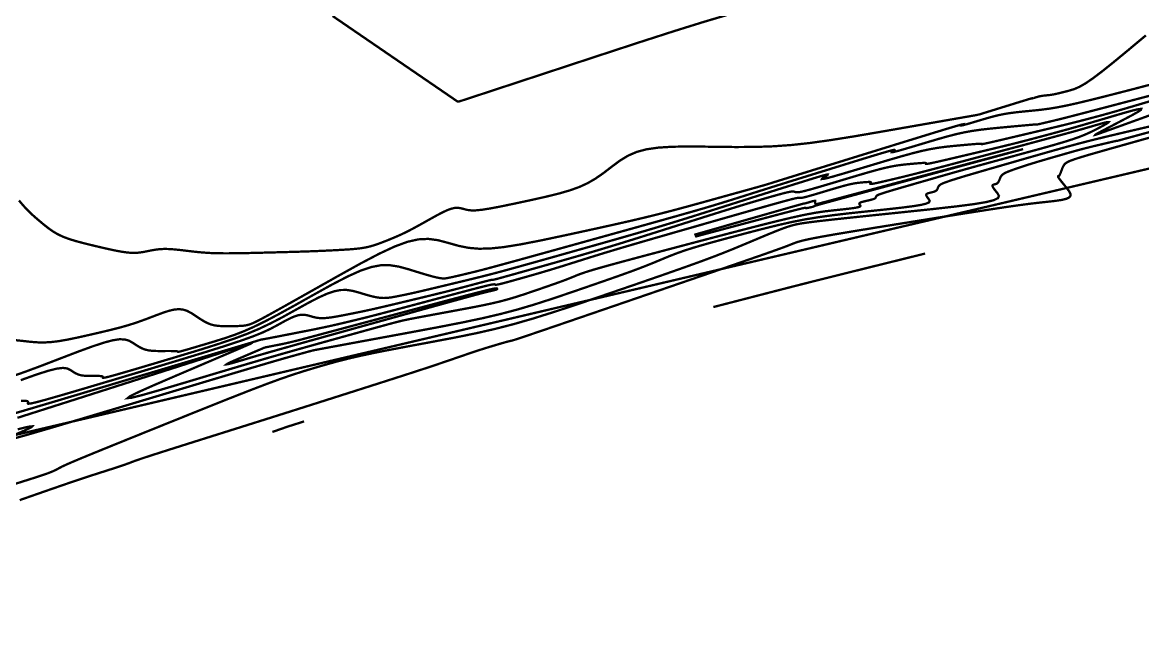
# Model space of a CAD drawing. Header units: metres. Extents: x 368659 to 369057, y 2280132 to 2280625.
# Drawn here: x 368858.2 to 368955.6, y 2280278.7 to 2280331.8 of the extents above; entities that cross this region are included whole.
import ezdxf

# ---------------------------------------------------------------- set-up
doc = ezdxf.new("R2010")
doc.units = ezdxf.units.M
doc.header["$MEASUREMENT"] = 0
doc.layers.add('CVL_CURV_D', color=22, linetype='Continuous')
doc.layers.add('CVL_CURV_G', color=30, linetype='Continuous')

msp = doc.modelspace()

# ---------------------------------------------------------------- linework, layer by layer
at = {"layer": 'CVL_CURV_D', "const_width": 0.2, "elevation": 1896.046}
msp.add_lwpolyline([(368659.2085342921, 2280503.763463162), (368784.2855342921, 2280278.796205122), (369057.2455342921, 2280342.892463162)], dxfattribs=at)
at = {"layer": 'CVL_CURV_D', "color": 22, "linetype": 'Continuous', "const_width": 0.2}
for points, elevation in [([(368919.5867236665, 2280332.524592706), (368917.3923605515, 2280331.875084559), (368914.8741377537, 2280331.090754985), (368911.8833406434, 2280330.129011488), (368908.2712545906, 2280328.947261574), (368904.7126107429, 2280327.777349748), (368901.9210073059, 2280326.859730037), (368899.8060302371, 2280326.164724224), (368898.2772654942, 2280325.662654092), (368897.2442990346, 2280325.323841425), (368896.6167168159, 2280325.118608005), (368896.3041047958, 2280325.017275619), (368896.2160489316, 2280324.990166048), (368896.1810681029, 2280324.976960327), (368896.1253565749, 2280324.964036695), (368896.0572651146, 2280324.967894599), (368896.0016002089, 2280324.992900474), (368895.9366143116, 2280325.038471921), (368895.7172149558, 2280325.189397359), (368895.2807711412, 2280325.488536485), (368894.5646518676, 2280325.978748998), (368893.5062261348, 2280326.702894596), (368892.0428629425, 2280327.703832977), (368890.1119312905, 2280329.024423838), (368887.6508001788, 2280330.707526878), (368885.1770331085, 2280332.402044398)], 1896.25), ([(368941.2944983701, 2280323.825452779), (368943.6432483749, 2280324.551481544), (368944.337202251, 2280324.765879934), (368944.8803451029, 2280324.933356177), (368945.2898612713, 2280325.059100365), (368945.5829350966, 2280325.14830259), (368945.7767509193, 2280325.206152943), (368945.8884930801, 2280325.237841513), (368945.9353459193, 2280325.248558392), (368945.9344937776, 2280325.243493672), (368945.9203685395, 2280325.234302842), (368945.9177489287, 2280325.229640584), (368945.9293395442, 2280325.230195777), (368945.9578449851, 2280325.236657305), (368946.0059698504, 2280325.249714043), (368946.0764187392, 2280325.270054874), (368946.1718962504, 2280325.298368678), (368946.2951069832, 2280325.335344334), (368946.4225010158, 2280325.372905724), (368946.5335708261, 2280325.403402722), (368946.6355846133, 2280325.428163192), (368946.7358105758, 2280325.448514996), (368946.8415169127, 2280325.465785999), (368946.9599718227, 2280325.481304063), (368947.0984435046, 2280325.496397055), (368947.2642001573, 2280325.512392837), (368947.4364870173, 2280325.52995173), (368947.599298563, 2280325.550870863), (368947.7670268558, 2280325.578183316), (368947.9540639571, 2280325.614922163), (368948.1748019284, 2280325.66412048), (368948.4436328309, 2280325.728811346), (368948.7749487261, 2280325.812027833), (368949.1831416753, 2280325.916803022), (368949.6239713917, 2280326.051795672), (368950.0769334194, 2280326.247640881), (368950.5920235656, 2280326.540336228), (368951.219237638, 2280326.965879295), (368952.0085714439, 2280327.560267659), (368953.0100207908, 2280328.359498903), (368954.2735814863, 2280329.399570605), (368955.8492493377, 2280330.716480345)], 1896.5), ([(368857.5602062521, 2280304.254178549), (368858.2665991657, 2280304.180246975), (368858.9556543755, 2280304.102917336), (368859.566353504, 2280304.058296332), (368860.1416078195, 2280304.050227126), (368860.7243285899, 2280304.082552883), (368861.3574270834, 2280304.159116765), (368862.0838145684, 2280304.283761938), (368862.9464023128, 2280304.460331564), (368863.9881015848, 2280304.692668807), (368865.0299213507, 2280304.932976511), (368865.8929582082, 2280305.139254223), (368866.6202548734, 2280305.324040154), (368867.2548540621, 2280305.499872517), (368867.8397984904, 2280305.679289526), (368868.4181308739, 2280305.874829394), (368869.0328939286, 2280306.099030335), (368869.7271303705, 2280306.36443056), (368870.4064275957, 2280306.618225312), (368870.9655081158, 2280306.799169489), (368871.4311173194, 2280306.907140788), (368871.8300005952, 2280306.942016907), (368872.1889033319, 2280306.903675541), (368872.534570918, 2280306.791994389), (368872.8937487423, 2280306.606851148), (368873.2931821935, 2280306.348123515), (368873.6874214468, 2280306.083413398), (368874.0272390787, 2280305.875971814), (368874.3337140802, 2280305.719150113), (368874.6279254421, 2280305.606299649), (368874.9309521556, 2280305.530771775), (368875.2638732112, 2280305.485917843), (368875.6477675999, 2280305.465089206), (368876.1037143128, 2280305.461637217), (368876.5545883889, 2280305.465878887), (368876.9195756774, 2280305.473726618), (368877.2142213837, 2280305.486924845), (368877.454070713, 2280305.507218005), (368877.654668871, 2280305.536350533), (368877.8315610631, 2280305.576066867), (368878.0002924948, 2280305.62811144), (368878.1764083713, 2280305.694228691), (368878.38890801, 2280305.786672778), (368878.6932516459, 2280305.936844653), (368879.1446758615, 2280306.175208936), (368879.7984172389, 2280306.532230251), (368880.7097123606, 2280307.038373217), (368881.9337978089, 2280307.724102456), (368883.5259101659, 2280308.619882591), (368885.5412860142, 2280309.756178242), (368887.5727071957, 2280310.884721903), (368889.2246248859, 2280311.751608253), (368890.5697796669, 2280312.378845197), (368891.6809121211, 2280312.788440639), (368892.6307628304, 2280313.002402484), (368893.4920723775, 2280313.042738636), (368894.3375813445, 2280312.931456998), (368895.2400303134, 2280312.690565475), (368896.1459070526, 2280312.434141145), (368897.0041922541, 2280312.264964494), (368897.891365886, 2280312.188098548), (368898.8839079159, 2280312.208606329), (368900.0582983122, 2280312.331550858), (368901.4910170428, 2280312.561995159), (368903.2585440755, 2280312.905002254), (368905.4373593786, 2280313.365635166), (368907.6276809769, 2280313.841187406), (368909.4380951108, 2280314.239802905), (368910.9576340703, 2280314.582820316), (368912.2753301457, 2280314.891578292), (368913.4802156272, 2280315.187415487), (368914.6613228052, 2280315.491670553), (368915.9076839697, 2280315.825682143), (368917.3083314111, 2280316.210788911), (368918.6622985248, 2280316.586034949), (368919.7346693767, 2280316.88329291), (368920.5635522633, 2280317.113144286), (368921.1870554807, 2280317.286170571), (368921.6432873254, 2280317.412953258), (368921.9703560936, 2280317.504073841), (368922.2063700818, 2280317.570113812), (368922.389437586, 2280317.621654664), (368922.5449303341, 2280317.665703993), (368922.6781656859, 2280317.703821012), (368922.7971703855, 2280317.738414643), (368922.9099711772, 2280317.771893809), (368923.0245948051, 2280317.80666743), (368923.1490680136, 2280317.845144429), (368923.2914175467, 2280317.889733728), (368923.4596701489, 2280317.942844248), (368923.6799588809, 2280318.012133834), (368924.0162612621, 2280318.117026921), (368924.5333707237, 2280318.277582322), (368925.296080697, 2280318.513858845), (368926.3691846138, 2280318.845915305), (368927.8174759051, 2280319.29381051), (368929.7057480027, 2280319.877603272), (368932.0987943377, 2280320.617352404), (368934.4862345949, 2280321.354839432), (368936.3536113116, 2280321.930200717), (368937.7596021977, 2280322.361027325), (368938.7628849634, 2280322.664910315), (368939.4221373191, 2280322.859440749), (368939.7960369747, 2280322.96220969), (368939.9432616406, 2280322.9908082), (368939.9224890268, 2280322.962827342), (368939.8590611639, 2280322.921556905), (368939.8472980832, 2280322.900621537), (368939.8993444959, 2280322.903114577), (368940.0273451131, 2280322.932129367), (368940.243444646, 2280322.99075925), (368940.5597878058, 2280323.082097566), (368940.9885193036, 2280323.209237656), (368941.5417838506, 2280323.375272861), (368942.1138330555, 2280323.543938248), (368942.6125800963, 2280323.680881739), (368943.0706620381, 2280323.792065963), (368943.5207159462, 2280323.883453552), (368943.9953788858, 2280323.961007132), (368944.5272879221, 2280324.030689335), (368945.1490801203, 2280324.098462791), (368945.8933925456, 2280324.170290126), (368946.667028165, 2280324.249136447), (368947.3981159044, 2280324.343071572), (368948.151281768, 2280324.465715202), (368948.9911517602, 2280324.630687044), (368949.9823518848, 2280324.851606799), (368951.1895081459, 2280325.142094171), (368952.6772465478, 2280325.515768863), (368954.5101930946, 2280325.986250579), (368956.3370742271, 2280326.464336969)], 1896.75), ([(368956.2178361168, 2280324.99908729), (368955.1475197547, 2280324.68265228), (368954.2729776096, 2280324.425258068), (368953.554371067, 2280324.215546838), (368952.9518615133, 2280324.042160775), (368952.4256103339, 2280323.893742062), (368951.935778915, 2280323.758932885), (368951.4425286423, 2280323.626375426), (368950.9060209017, 2280323.484711872), (368950.3677915937, 2280323.344110929), (368949.8681245694, 2280323.21551411), (368949.3653031409, 2280323.088722812), (368948.8176106206, 2280322.953538431), (368948.1833303208, 2280322.799762363), (368947.4207455534, 2280322.617196003), (368946.4881396309, 2280322.395640747), (368945.3437958655, 2280322.124897991), (368944.2117356577, 2280321.857708167), (368943.3249139044, 2280321.649395658), (368942.6550141624, 2280321.493637786), (368942.1737199887, 2280321.384111871), (368941.8527149401, 2280321.314495238), (368941.6636825733, 2280321.278465205), (368941.5783064454, 2280321.269699098), (368941.5682701131, 2280321.281874236), (368941.5680971995, 2280321.298742888), (368941.5194847227, 2280321.307470793), (368941.4048763328, 2280321.306855468), (368941.2067156796, 2280321.295694433), (368940.907446413, 2280321.272785211), (368940.4895121828, 2280321.236925321), (368939.935356639, 2280321.186912283), (368939.2274234316, 2280321.121543618), (368938.4861365798, 2280321.045820632), (368937.8076629075, 2280320.957214215), (368937.1380602708, 2280320.843226264), (368936.4233865257, 2280320.691358678), (368935.6096995285, 2280320.489113352), (368934.6430571353, 2280320.223992186), (368933.4695172023, 2280319.883497074), (368932.0351375856, 2280319.455129916), (368930.6217654099, 2280319.030975609), (368929.5265259389, 2280318.706182946), (368928.7183942372, 2280318.472849662), (368928.1663453691, 2280318.323073493), (368927.8393543993, 2280318.248952175), (368927.7063963923, 2280318.242583443), (368927.7364464128, 2280318.296065033), (368927.8984795252, 2280318.401494681), (368928.0803144198, 2280318.512778888), (368928.184171083, 2280318.588082016), (368928.2006265236, 2280318.625888593), (368928.1202577504, 2280318.624683146), (368927.9336417721, 2280318.582950202), (368927.6313555976, 2280318.49917429), (368927.2039762355, 2280318.371839936), (368926.6420806947, 2280318.199431669), (368926.0367544717, 2280318.012035277), (368925.447497112, 2280317.828836099), (368924.8175066985, 2280317.631967981), (368924.089981314, 2280317.403564772), (368923.2081190409, 2280317.125760317), (368922.1151179619, 2280316.780688464), (368920.7541761599, 2280316.35048306), (368919.0684917173, 2280315.817277953), (368917.3601691002, 2280315.278029809), (368915.9148486475, 2280314.825300361), (368914.6510322516, 2280314.434631051), (368913.4872218046, 2280314.081563325), (368912.3419191989, 2280313.741638624), (368911.1336263267, 2280313.390398394), (368909.7808450801, 2280313.003384078), (368908.2020773516, 2280312.55613712), (368906.6478352983, 2280312.117213218), (368905.386467932, 2280311.761221202), (368904.3632324271, 2280311.472782213), (368903.5233859578, 2280311.236517393), (368902.8121856983, 2280311.037047883), (368902.174888823, 2280310.858994824), (368901.5567525062, 2280310.686979357), (368900.903033922, 2280310.505622625), (368900.2617430792, 2280310.328770433), (368899.6899283435, 2280310.173544619), (368899.1464044251, 2280310.029480368), (368898.5899860342, 2280309.886112866), (368897.9794878812, 2280309.732977299), (368897.2737246762, 2280309.559608854), (368896.4315111293, 2280309.355542715), (368895.4116619509, 2280309.110314067), (368894.3971810748, 2280308.86731275), (368893.5749766545, 2280308.671548475), (368892.9097197301, 2280308.514986243), (368892.3660813413, 2280308.389591052), (368891.9087325284, 2280308.287327903), (368891.502344331, 2280308.200161796), (368891.1115877894, 2280308.120057731), (368890.7011339432, 2280308.038980707), (368890.3011910694, 2280307.967534908), (368889.9496117887, 2280307.923329047), (368889.6225336563, 2280307.908834914), (368889.2960942275, 2280307.9265243), (368888.9464310578, 2280307.978868997), (368888.5496817025, 2280308.068340797), (368888.081983717, 2280308.19741149), (368887.5194746566, 2280308.368552867), (368886.9405480981, 2280308.527109588), (368886.4116576201, 2280308.609273832), (368885.89103078, 2280308.603788675), (368885.3368951354, 2280308.499397191), (368884.7074782438, 2280308.284842455), (368883.9610076628, 2280307.948867541), (368883.05571095, 2280307.480215525), (368881.9498156628, 2280306.867629481), (368880.8117722481, 2280306.237557626), (368879.7866506961, 2280305.70373123), (368878.7976078798, 2280305.235817936), (368877.7678006722, 2280304.803485392), (368876.6203859461, 2280304.376401243), (368875.2785205744, 2280303.924233136), (368873.6653614301, 2280303.416648717), (368871.7040653862, 2280302.823315633), (368869.7685564168, 2280302.245310395), (368868.2515127324, 2280301.794857039), (368867.1042225601, 2280301.4583445), (368866.2779741266, 2280301.22216171), (368865.7240556593, 2280301.072697603), (368865.3937553849, 2280300.996341112), (368865.2383615307, 2280300.979481168), (368865.2091623236, 2280301.008506707), (368865.2177124728, 2280301.050953201), (368865.2030207645, 2280301.08411682), (368865.1575565416, 2280301.10902754), (368865.0737891472, 2280301.126715335), (368864.944187924, 2280301.138210182), (368864.7612222151, 2280301.144542056), (368864.5173613632, 2280301.146740933), (368864.2050747113, 2280301.145836789), (368863.887230463, 2280301.147524292), (368863.6226549338, 2280301.15938295), (368863.397754634, 2280301.185269987), (368863.1989360742, 2280301.229042635), (368863.0126057648, 2280301.29455812), (368862.8251702163, 2280301.385673672), (368862.6230359394, 2280301.506246517), (368862.3926094443, 2280301.660133885), (368862.1173755963, 2280301.793870618), (368861.7482320945, 2280301.839336548), (368861.2227047007, 2280301.778406393), (368860.4783191766, 2280301.592954869), (368859.452601284, 2280301.264856692), (368858.0830767847, 2280300.77598658)], 1897.25), ([(368956.6015615394, 2280323.923947942), (368954.9935115449, 2280323.341781978), (368953.7680674706, 2280322.898554029), (368952.8716784784, 2280322.574963746), (368952.2507937305, 2280322.351710779), (368951.8518623891, 2280322.209494778), (368951.6213336161, 2280322.129015393), (368951.5056565739, 2280322.090972274), (368951.4554127229, 2280322.07948163), (368951.4687712989, 2280322.09797056), (368951.5635631274, 2280322.156105052), (368951.7576190333, 2280322.26355109), (368952.068769842, 2280322.429974662), (368952.5148463789, 2280322.665041754), (368953.1136794689, 2280322.978418353), (368953.8830999374, 2280323.379770443), (368954.6299076707, 2280323.774443964), (368955.1444569295, 2280324.062927712), (368955.4199101006, 2280324.247601961), (368955.4494295709, 2280324.330846986), (368955.226177727, 2280324.315043061), (368954.7433169559, 2280324.202570459), (368953.9940096444, 2280323.995809455), (368952.9714181792, 2280323.697140323), (368951.9135468933, 2280323.38449356), (368951.032742068, 2280323.12563411), (368950.283679013, 2280322.907693924), (368949.6210330377, 2280322.717804948), (368948.9994794519, 2280322.543099133), (368948.3736935653, 2280322.370708426), (368947.6983506873, 2280322.187764776), (368946.9281261276, 2280321.981400132), (368946.1554537963, 2280321.775901644), (368945.4709874057, 2280321.596186396), (368944.8267319692, 2280321.430331234), (368944.1746924999, 2280321.266413005), (368943.4668740111, 2280321.092508554), (368942.655281516, 2280320.89669473), (368941.6919200281, 2280320.667048377), (368940.5287945602, 2280320.391646343), (368939.3836553748, 2280320.121595758), (368938.4873336661, 2280319.911895711), (368937.8114558463, 2280319.756460993), (368937.3276483276, 2280319.649206394), (368937.0075375218, 2280319.584046704), (368936.8227498414, 2280319.554896712), (368936.744911698, 2280319.555671207), (368936.7456495041, 2280319.580284981), (368936.7616868798, 2280319.610141729), (368936.7408744055, 2280319.630458224), (368936.6715289329, 2280319.640868864), (368936.5419673138, 2280319.641008049), (368936.3405064, 2280319.630510177), (368936.0554630432, 2280319.609009649), (368935.6751540953, 2280319.576140864), (368935.1878964079, 2280319.531538219), (368934.6727732981, 2280319.478020014), (368934.1886023204, 2280319.411920499), (368933.6933016841, 2280319.323148007), (368933.1447895981, 2280319.201610871), (368932.5009842713, 2280319.037217422), (368931.7198039126, 2280318.819875994), (368930.7591667311, 2280318.539494918), (368929.5769909356, 2280318.185982527), (368928.4045107398, 2280317.834365055), (368927.4800117027, 2280317.561046863), (368926.7719890508, 2280317.358003468), (368926.2489380112, 2280317.217210386), (368925.8793538106, 2280317.130643138), (368925.6317316758, 2280317.090277239), (368925.4745668335, 2280317.088088208), (368925.3763545108, 2280317.116051562), (368925.2903209255, 2280317.147898551), (368925.1785495595, 2280317.160184884), (368925.0228215351, 2280317.149122769), (368924.8049179745, 2280317.110924419), (368924.5066199999, 2280317.041802042), (368924.1097087337, 2280316.937967848), (368923.5959652984, 2280316.795634045), (368922.947170816, 2280316.611012843), (368922.2584577396, 2280316.412399389), (368921.5959268179, 2280316.21791264), (368920.897811616, 2280316.008500531), (368920.1023456993, 2280315.765110994), (368919.147762633, 2280315.46869196), (368917.9722959827, 2280315.100191365), (368916.5141793133, 2280314.640557141), (368914.7116461904, 2280314.070737219), (368912.8912359419, 2280313.495930045), (368911.3664863499, 2280313.017706973), (368910.0561286609, 2280312.611575294), (368908.8788941212, 2280312.253042305), (368907.7535139774, 2280311.9176153), (368906.598719476, 2280311.580801572), (368905.3332418635, 2280311.218108417), (368903.8758123861, 2280310.805043127), (368902.4597955231, 2280310.405352556), (368901.3486740183, 2280310.092510621), (368900.5063565157, 2280309.856615217), (368899.896751659, 2280309.687764239), (368899.4837680924, 2280309.576055585), (368899.2313144594, 2280309.511587148), (368899.1032994041, 2280309.484456823), (368899.0636315704, 2280309.484762507), (368899.0437583567, 2280309.49085768), (368898.9895232485, 2280309.485306362), (368898.8864290206, 2280309.464522254), (368898.7199784478, 2280309.42491906), (368898.4756743046, 2280309.362910481), (368898.1390193661, 2280309.274910219), (368897.6955164067, 2280309.157331977), (368897.1306682014, 2280309.006589456), (368896.5423372675, 2280308.849951677), (368896.0113077747, 2280308.710400201), (368895.4974649757, 2280308.57791754), (368894.9606941233, 2280308.442486206), (368894.3608804701, 2280308.29408871), (368893.6579092689, 2280308.122707565), (368892.8116657725, 2280307.918325283), (368891.7820352337, 2280307.670924375), (368890.7512973307, 2280307.424258002), (368889.9009263865, 2280307.222613533), (368889.1895996202, 2280307.05677479), (368888.5759942511, 2280306.917525597), (368888.0187874985, 2280306.795649777), (368887.4766565814, 2280306.681931153), (368886.9082787192, 2280306.567153546), (368886.2723311312, 2280306.442100783), (368885.6534808709, 2280306.324763426), (368885.1488294125, 2280306.238743244), (368884.7357056055, 2280306.183240867), (368884.3914382996, 2280306.157456925), (368884.0933563442, 2280306.160592047), (368883.8187885892, 2280306.191846865), (368883.5450638838, 2280306.250422008), (368883.249511078, 2280306.335518105), (368882.9552790417, 2280306.416102535), (368882.6864772048, 2280306.457861464), (368882.4218752566, 2280306.455073703), (368882.140242886, 2280306.402018063), (368881.8203497821, 2280306.292973356), (368881.4409656342, 2280306.122218393), (368880.9808601314, 2280305.884031986), (368880.4188029628, 2280305.572692946), (368879.7948011198, 2280305.238826916), (368879.1038109216, 2280304.916676279), (368878.2570260487, 2280304.575944947), (368877.165640182, 2280304.186336836), (368875.740847002, 2280303.717555861), (368873.8938401896, 2280303.139305937), (368871.5358134255, 2280302.421290977), (368868.5779603901, 2280301.533214896), (368865.6335860254, 2280300.653929998), (368863.3257979421, 2280299.968682174), (368861.580493825, 2280299.456765716), (368860.3235713592, 2280299.097474925), (368859.4809282295, 2280298.870104092), (368858.9784621208, 2280298.753947516), (368858.7420707177, 2280298.728299489), (368858.6976517054, 2280298.77245431), (368858.7170663299, 2280298.837064412), (368858.718600301, 2280298.887658799), (368858.6977879983, 2280298.925846621), (368858.6501638014, 2280298.953237024), (368858.5712620902, 2280298.971439157), (368858.4566172444, 2280298.982062169), (368858.3017636437, 2280298.986715208), (368858.1022356678, 2280298.987007422)], 1897.5), ([(368857.9304884539, 2280316.382813215), (368858.2475362183, 2280316.003938673), (368858.5466197148, 2280315.672294033), (368858.8489658723, 2280315.365340536), (368859.1758016197, 2280315.060539426), (368859.5483538861, 2280314.735351943), (368859.9878496004, 2280314.367239332), (368860.439404569, 2280314.006401578), (368860.8569049651, 2280313.708329476), (368861.2747332677, 2280313.458420476), (368861.7272719561, 2280313.24207203), (368862.2489035093, 2280313.044681589), (368862.8740104063, 2280312.851646604), (368863.6369751264, 2280312.648364524), (368864.5721801487, 2280312.420232803), (368865.5068336094, 2280312.202402438), (368866.2677425095, 2280312.037516324), (368866.8886876243, 2280311.922209757), (368867.4034497298, 2280311.85311803), (368867.8458096016, 2280311.826876439), (368868.2495480153, 2280311.840120276), (368868.6484457465, 2280311.88948484), (368869.0762835711, 2280311.971605421), (368869.4973898297, 2280312.056999151), (368869.871197179, 2280312.118563628), (368870.2241428681, 2280312.156504854), (368870.5826641463, 2280312.171028831), (368870.9731982626, 2280312.162341558), (368871.4221824666, 2280312.13064904), (368871.9560540073, 2280312.076157274), (368872.6012501339, 2280311.999072264), (368873.2673131657, 2280311.920748259), (368873.8789613528, 2280311.861638419), (368874.485395841, 2280311.820597114), (368875.1358177759, 2280311.796478713), (368875.8794283034, 2280311.788137588), (368876.7654285692, 2280311.794428106), (368877.8430197189, 2280311.814204637), (368879.1614028985, 2280311.846321552), (368880.4808011495, 2280311.881137148), (368881.5621757476, 2280311.910972399), (368882.4558351892, 2280311.93762569), (368883.2120879709, 2280311.962895407), (368883.8812425892, 2280311.988579934), (368884.5136075403, 2280312.016477658), (368885.1594913208, 2280312.048386962), (368885.8692024272, 2280312.086106232), (368886.559855265, 2280312.127523123), (368887.1347036806, 2280312.17321447), (368887.623265332, 2280312.229012426), (368888.0550578772, 2280312.300749144), (368888.4595989739, 2280312.394256779), (368888.8664062802, 2280312.515367483), (368889.3049974541, 2280312.669913411), (368889.8048901535, 2280312.863726716), (368890.3036005857, 2280313.064927425), (368890.7377851272, 2280313.247008223), (368891.1356716899, 2280313.423860251), (368891.5254881855, 2280313.609374649), (368891.9354625262, 2280313.817442556), (368892.3938226235, 2280314.061955114), (368892.9287963897, 2280314.356803462), (368893.5686117362, 2280314.71587874), (368894.2033872102, 2280315.068524387), (368894.7195759969, 2280315.339407746), (368895.1399079651, 2280315.535405816), (368895.4871129844, 2280315.663395591), (368895.7839209235, 2280315.73025407), (368896.0530616516, 2280315.742858251), (368896.317265038, 2280315.70808513), (368896.5992609516, 2280315.632811705), (368896.8994317271, 2280315.556383164), (368897.2313777803, 2280315.517304617), (368897.6376561024, 2280315.521192932), (368898.1608236845, 2280315.573664984), (368898.8434375178, 2280315.680337643), (368899.7280545932, 2280315.846827784), (368900.8572319021, 2280316.078752276), (368902.2735264355, 2280316.381727993), (368903.6998507261, 2280316.699542366), (368904.8664116754, 2280316.986774572), (368905.8267078279, 2280317.265229108), (368906.634237728, 2280317.55671047), (368907.3424999202, 2280317.883023152), (368908.0049929488, 2280318.265971652), (368908.6752153584, 2280318.727360463), (368909.4066656934, 2280319.288994083), (368910.1498001514, 2280319.842716359), (368910.8635724744, 2280320.274617433), (368911.6142275228, 2280320.597871243), (368912.4680101572, 2280320.825651729), (368913.4911652383, 2280320.971132828), (368914.7499376264, 2280321.047488478), (368916.3105721822, 2280321.067892619), (368918.2393137661, 2280321.045519188), (368920.2088213908, 2280321.020215555), (368921.9214020984, 2280321.029698033), (368923.4877727939, 2280321.083943978), (368925.0186503821, 2280321.192930744), (368926.624751768, 2280321.366635684), (368928.4167938568, 2280321.615036154), (368930.5054935534, 2280321.948109507), (368933.0015677625, 2280322.375833098), (368941.2944983701, 2280323.825452779)], 1896.5), ([(368857.7930170589, 2280297.502991943), (368862.1740643653, 2280298.898693568), (368866.5122782688, 2280300.282790583), (368869.9269989348, 2280301.37218944), (368872.5326388709, 2280302.203371529), (368874.4436105846, 2280302.812818244), (368875.7743265833, 2280303.237010977), (368876.6391993745, 2280303.512431121), (368877.1526414658, 2280303.675560066), (368877.4290653645, 2280303.762879207), (368877.6053998094, 2280303.81822423), (368877.745781209, 2280303.862176924), (368877.8554335756, 2280303.896337823), (368877.9395809214, 2280303.922307469), (368878.003447259, 2280303.941686396), (368878.0522566008, 2280303.956075145), (368878.0912329588, 2280303.967074251), (368878.1256003458, 2280303.976284254), (368878.1104373204, 2280303.964826534), (368877.9648003239, 2280303.898791402), (368877.6398801915, 2280303.757232789), (368877.0868677586, 2280303.519204627), (368876.2569538606, 2280303.163760848), (368875.1013293328, 2280302.669955382), (368873.5711850107, 2280302.016842161), (368871.6177117296, 2280301.183475117), (368869.7139114597, 2280300.365029682), (368868.3689119973, 2280299.767533368), (368867.5880929172, 2280299.386318226), (368867.3768337943, 2280299.216716306), (368867.7405142034, 2280299.25405966), (368868.6845137193, 2280299.493680336), (368870.2142119169, 2280299.930910387), (368872.3349883708, 2280300.561081863), (368874.5393865094, 2280301.22124407), (368876.3807655317, 2280301.770257757), (368877.9557286686, 2280302.236172135), (368879.3608791509, 2280302.647036416), (368880.6928202096, 2280303.030899813), (368882.0481550754, 2280303.415811539), (368883.5234869791, 2280303.829820805), (368885.2154191518, 2280304.300976822), (368886.8612702412, 2280304.757954401), (368888.1648453802, 2280305.11911676), (368889.1724775267, 2280305.397045725), (368889.9304996392, 2280305.604323118), (368890.4852446759, 2280305.753530767), (368890.8830455947, 2280305.857250495), (368891.1702353542, 2280305.928064128), (368891.3931469124, 2280305.978553492), (368891.6049873498, 2280306.023434422), (368891.8509120228, 2280306.073343895), (368892.165176303, 2280306.134745446), (368892.5820355625, 2280306.214102609), (368893.1357451733, 2280306.317878918), (368893.8605605072, 2280306.452537909), (368894.7907369359, 2280306.624543114), (368895.9605298316, 2280306.840358069), (368897.1447283071, 2280307.061663253), (368898.1285982612, 2280307.254132044), (368898.9621102436, 2280307.430217316), (368899.6952348045, 2280307.602371947), (368900.3779424937, 2280307.783048812), (368901.0602038614, 2280307.984700789), (368901.7919894576, 2280308.219780753), (368902.6232698321, 2280308.500741581), (368903.4344132111, 2280308.779643729), (368904.0911427328, 2280309.007050428), (368904.6214613156, 2280309.193168725), (368905.0533718782, 2280309.348205661), (368905.4148773388, 2280309.482368278), (368905.733980616, 2280309.605863621), (368906.0386846282, 2280309.728898733), (368906.3569922938, 2280309.861680656), (368906.7214500901, 2280310.005156288), (368907.1981682253, 2280310.168049775), (368907.8654952151, 2280310.372234022), (368908.8017795746, 2280310.639581938), (368910.0853698194, 2280310.991966434), (368911.7946144652, 2280311.451260418), (368914.0078620272, 2280312.039336797), (368916.8034610208, 2280312.778068481), (368919.6090889651, 2280313.515611524), (368921.8597171609, 2280314.099257517), (368923.6446347974, 2280314.549582669), (368925.053131063, 2280314.887163191), (368926.1744951468, 2280315.132575293), (368927.0980162374, 2280315.306395185), (368927.9129835237, 2280315.429199076), (368928.7086861946, 2280315.521563179), (368929.4383864015, 2280315.598214612), (368930.0073445041, 2280315.6624531), (368930.432847003, 2280315.71771376), (368930.7321803993, 2280315.767431707), (368930.9226311938, 2280315.81504206), (368931.0214858873, 2280315.863979932), (368931.0460309807, 2280315.917680443), (368931.0135529748, 2280315.979578706), (368930.9691898827, 2280316.040869622), (368930.9494360183, 2280316.09230638), (368930.9586123339, 2280316.136661536), (368931.0010397817, 2280316.176707644), (368931.0810393139, 2280316.215217258), (368931.2029318829, 2280316.254962936), (368931.3710384406, 2280316.29871723), (368931.5896799397, 2280316.349252695), (368931.8098652656, 2280316.399463357), (368931.9837260872, 2280316.44200702), (368932.1172675318, 2280316.479301907), (368932.2164947261, 2280316.513766242), (368932.2874127973, 2280316.54781825), (368932.3360268724, 2280316.583876153), (368932.3683420784, 2280316.624358177), (368932.3903635424, 2280316.671682544), (368932.4104805076, 2280316.718951105), (368932.4356971275, 2280316.759225123), (368932.4699408943, 2280316.794861942), (368932.5171392998, 2280316.828218906), (368932.5812198364, 2280316.86165336), (368932.666109996, 2280316.897522647), (368932.7757372707, 2280316.938184112), (368932.9140291524, 2280316.985995099), (368933.0758951076, 2280317.039635098), (368933.2733893832, 2280317.102022879), (368933.5361566418, 2280317.18187471), (368933.893841547, 2280317.287906855), (368934.3760887615, 2280317.428835581), (368935.0125429484, 2280317.613377155), (368935.832848771, 2280317.850247842), (368936.8666508919, 2280318.148163908), (368937.9305150657, 2280318.454011597), (368938.8628703577, 2280318.720445606), (368939.7261563978, 2280318.96483488), (368940.5828128157, 2280319.204548365), (368941.4952792411, 2280319.456955007), (368942.5259953037, 2280319.739423753), (368943.7374006334, 2280320.069323547), (368945.1919348598, 2280320.464023334), (368946.6333407376, 2280320.857469231), (368947.7958131313, 2280321.182695433), (368948.7274698357, 2280321.455703005), (368949.4764286455, 2280321.692493011), (368950.0908073559, 2280321.909066518), (368950.6187237613, 2280322.12142459), (368951.1082956568, 2280322.345568293), (368951.6076408371, 2280322.597498692), (368952.0616573793, 2280322.836840678), (368952.3822770779, 2280323.014063937), (368952.5681683045, 2280323.13143672), (368952.6179994303, 2280323.191227279), (368952.5304388267, 2280323.195703866), (368952.3041548651, 2280323.147134735), (368951.9378159169, 2280323.047788136), (368951.4300903534, 2280322.899932323), (368950.8641859794, 2280322.733786871), (368950.2809987376, 2280322.566269796), (368949.6157292059, 2280322.37969702), (368948.8035779627, 2280322.156384458), (368947.7797455859, 2280321.878648031), (368946.4794326538, 2280321.528803653), (368944.8378397444, 2280321.089167245), (368942.7901674359, 2280320.542054725), (368940.7404215909, 2280319.995172138), (368939.0911000459, 2280319.556392757), (368937.7751413393, 2280319.208283336), (368936.7254840093, 2280318.933410631), (368935.8750665946, 2280318.714341396), (368935.1568276334, 2280318.533642386), (368934.5037056643, 2280318.373880356), (368933.8486392256, 2280318.217622062), (368933.2418072223, 2280318.075014124), (368932.7684681488, 2280317.966130694), (368932.4141799277, 2280317.888429825), (368932.1645004814, 2280317.839369569), (368932.0049877324, 2280317.816407979), (368931.9211996035, 2280317.817003106), (368931.8986940168, 2280317.838613005), (368931.923028895, 2280317.878695725), (368931.9552765603, 2280317.92154057), (368931.9622640883, 2280317.953445656), (368931.9381815331, 2280317.974882262), (368931.8772189481, 2280317.986321665), (368931.773566387, 2280317.988235144), (368931.6214139035, 2280317.981093979), (368931.4149515514, 2280317.965369444), (368931.1483693842, 2280317.94153282), (368930.8659651721, 2280317.912192714), (368930.6005297436, 2280317.875955199), (368930.3289927396, 2280317.827287755), (368930.0282838013, 2280317.760657858), (368929.6753325698, 2280317.67053299), (368929.2470686859, 2280317.551380629), (368928.720421791, 2280317.397668254), (368928.072321526, 2280317.203863343), (368927.4295366471, 2280317.011097278), (368926.9227016456, 2280316.861256964), (368926.5345447657, 2280316.749943165), (368926.2477942514, 2280316.672756648), (368926.0451783466, 2280316.625298175), (368925.9094252954, 2280316.603168514), (368925.823263342, 2280316.601968429), (368925.7694207302, 2280316.617298685), (368925.6756938494, 2280316.621414342), (368925.4408723477, 2280316.578414388), (368925.0041743577, 2280316.471665482), (368924.3048180117, 2280316.28453428), (368923.282021442, 2280316.000387439), (368921.8750027811, 2280315.602591617), (368920.0229801612, 2280315.074513471), (368917.665171715, 2280314.399519658), (368915.2884231576, 2280313.717786416), (368913.3658055782, 2280313.164588581), (368911.8158751698, 2280312.715940706), (368910.5571881254, 2280312.347857343), (368909.5083006381, 2280312.036353047), (368908.5877689007, 2280311.757442371), (368907.7141491064, 2280311.487139867), (368906.8059974479, 2280311.201460089), (368905.9369382418, 2280310.927048611), (368905.2090266783, 2280310.698746136), (368904.5834652621, 2280310.50485991), (368904.0214564977, 2280310.333697177), (368903.4842028895, 2280310.17356518), (368902.932906942, 2280310.012771166), (368902.3287711597, 2280309.839622379), (368901.6329980473, 2280309.642426065), (368900.9566385018, 2280309.452123132), (368900.4248623786, 2280309.304667861), (368900.020050619, 2280309.195887549), (368899.7245841642, 2280309.121609495), (368899.5208439555, 2280309.077660996), (368899.3912109341, 2280309.059869351), (368899.3180660415, 2280309.064061858), (368899.2837902188, 2280309.086065815), (368899.2290822271, 2280309.102844918), (368899.0797810677, 2280309.087562967), (368898.7959780431, 2280309.030347422), (368898.3377644556, 2280308.921325739), (368897.6652316073, 2280308.750625373), (368896.7384708006, 2280308.508373785), (368895.5175733375, 2280308.184698429), (368893.9626305207, 2280307.769726764), (368892.3942744526, 2280307.350818319), (368891.1233821443, 2280307.01246951), (368890.0954122603, 2280306.740513127), (368889.2558234653, 2280306.520781957), (368888.5500744238, 2280306.33910879), (368887.9236238006, 2280306.18132641), (368887.32193026, 2280306.033267608), (368886.6904524668, 2280305.880765173), (368886.0756482942, 2280305.73412998), (368885.5361018851, 2280305.607939997), (368885.0354613082, 2280305.494428638), (368884.5373746324, 2280305.385829325), (368884.0054899268, 2280305.274375472), (368883.4034552601, 2280305.152300499), (368882.6949187013, 2280305.011837822), (368881.8435283192, 2280304.84522086), (368881.0057706724, 2280304.681991944), (368880.3480470364, 2280304.554157441), (368879.8488775549, 2280304.457646821), (368879.4867823716, 2280304.38838955), (368879.2402816307, 2280304.342315098), (368879.0878954757, 2280304.315352934), (368879.0081440508, 2280304.303432526), (368878.9795474995, 2280304.302483343), (368878.8877902628, 2280304.277756411), (368878.7778299916, 2280304.240096206), (368878.4209711471, 2280304.129621327), (368877.7164442176, 2280303.916071958), (368876.5634796917, 2280303.569188281), (368874.861308058, 2280303.05871048), (368872.5091598047, 2280302.354378737), (368869.4062654207, 2280301.425933236), (368865.4518553941, 2280300.243114159), (368861.4986156338, 2280299.062549602), (368858.4000831515, 2280298.142507307), (368856.05676509, 2280297.455186933)], 1897.75), ([(368857.3370095892, 2280295.66624798), (368858.6972378939, 2280296.045339413), (368860.756953975, 2280296.64552177), (368863.5900957164, 2280297.486444759), (368867.2706010023, 2280298.587758084), (368870.9815619271, 2280299.700245494), (368873.9282201406, 2280300.582817347), (368876.2177378604, 2280301.267313258), (368877.9572773039, 2280301.785572844), (368879.2540006884, 2280302.169435722), (368880.2150702316, 2280302.450741508), (368880.9476481508, 2280302.661329817), (368881.5588966637, 2280302.833040268), (368882.0855024267, 2280302.979254606), (368882.5025937327, 2280303.094811949), (368882.8249952543, 2280303.183737974), (368883.0675316632, 2280303.250058353), (368883.2450276318, 2280303.297798765), (368883.3723078322, 2280303.330984882), (368883.4641969365, 2280303.353642379), (368883.5355196168, 2280303.369796933), (368883.65140332, 2280303.393026025), (368883.9093835094, 2280303.442052255), (368884.3728968821, 2280303.528618978), (368885.1053801353, 2280303.664469545), (368886.1702699658, 2280303.861347309), (368887.631003071, 2280304.130995624), (368889.5510161477, 2280304.485157843), (368891.9937458931, 2280304.935577318), (368894.4742754427, 2280305.399143233), (368896.5351786984, 2280305.802305821), (368898.2811285074, 2280306.171150005), (368899.8167977167, 2280306.531760713), (368901.2468591733, 2280306.910222865), (368902.6759857243, 2280307.332621387), (368904.2088502166, 2280307.825041205), (368905.9501254974, 2280308.413567241), (368907.6492200004, 2280308.997780979), (368909.0248652307, 2280309.474127682), (368910.1357186414, 2280309.863987949), (368911.0404376856, 2280310.188742378), (368911.7976798167, 2280310.469771568), (368912.466102488, 2280310.728456117), (368913.1043631526, 2280310.986176622), (368913.7711192639, 2280311.264313683), (368914.4340008432, 2280311.538321564), (368915.0578200707, 2280311.780651494), (368915.6970076374, 2280312.008179509), (368916.4059942344, 2280312.237781651), (368917.2392105529, 2280312.486333957), (368918.2510872842, 2280312.770712469), (368919.4960551193, 2280313.107793224), (368921.0285447492, 2280313.514452263), (368922.5849642198, 2280313.918922364), (368923.9191250969, 2280314.247844352), (368925.1115633525, 2280314.515706333), (368926.242814958, 2280314.736996416), (368927.3934158856, 2280314.926202709), (368928.6439021069, 2280315.097813317), (368930.0748095934, 2280315.266316349), (368931.7666743171, 2280315.446199912), (368933.4206312516, 2280315.619939988), (368934.7102460689, 2280315.765544569), (368935.6747007891, 2280315.890799778), (368936.3531774317, 2280316.003491734), (368936.7848580168, 2280316.111406561), (368937.0089245639, 2280316.222330381), (368937.0645590929, 2280316.344049315), (368936.9909436238, 2280316.484349485), (368936.8824470831, 2280316.621497504), (368936.8080703451, 2280316.731467514), (368936.7689433518, 2280316.818606928), (368936.7661960447, 2280316.887263157), (368936.8009583655, 2280316.941783615), (368936.8743602557, 2280316.986515714), (368936.9875316572, 2280317.025806866), (368937.1416025115, 2280317.064004485), (368937.2990227031, 2280317.101056406), (368937.424677998, 2280317.136077235), (368937.5233521604, 2280317.172164531), (368937.5998289545, 2280317.212415858), (368937.6588921442, 2280317.259928776), (368937.7053254939, 2280317.317800848), (368937.7439127677, 2280317.389129633), (368937.7794377295, 2280317.477012696), (368937.8173652054, 2280317.566130372), (368937.864907304, 2280317.642060902), (368937.9294687138, 2280317.7092487), (368938.0184541232, 2280317.772138179), (368938.139268221, 2280317.835173752), (368938.2993156954, 2280317.902799834), (368938.5060012348, 2280317.979460836), (368938.7667295281, 2280318.069601175), (368939.0629077331, 2280318.168140393), (368939.4017247623, 2280318.276106312), (368939.8292579353, 2280318.40710576), (368940.3915845715, 2280318.574745565), (368941.1347819907, 2280318.792632555), (368942.1049275125, 2280319.074373556), (368943.3480984563, 2280319.4335754), (368944.910372142, 2280319.883844912), (368946.491045382, 2280320.337799094), (368947.8027964832, 2280320.710734705), (368948.9117750063, 2280321.020278215), (368949.8841305122, 2280321.28405609), (368950.7860125615, 2280321.519694799), (368951.683570715, 2280321.744820809), (368952.6429545335, 2280321.977060587), (368953.7303135778, 2280322.234040602), (368954.781674473, 2280322.48045315), (368955.6068833719, 2280322.673305099), (368956.2328191272, 2280322.818694772)], 1897.5), ([(368857.50881589, 2280291.740883081), (368858.2597550736, 2280291.977730276), (368859.0046934162, 2280292.213086007), (368859.6019381757, 2280292.405057396), (368860.0750766766, 2280292.562283462), (368860.4476962432, 2280292.693403228), (368860.7433841997, 2280292.807055712), (368860.9857278707, 2280292.911879938), (368861.1983145803, 2280293.016514922), (368861.404731653, 2280293.12959969), (368861.6571365491, 2280293.262727635), (368862.0411324186, 2280293.442069015), (368862.6304751203, 2280293.698128135), (368863.4989205133, 2280294.061409304), (368864.7202244565, 2280294.562416825), (368866.3681428087, 2280295.231655009), (368868.5164314289, 2280296.099628159), (368871.238846176, 2280297.196840585), (368873.9793396961, 2280298.298205642), (368876.1950128339, 2280299.181656789), (368877.9793437461, 2280299.882228473), (368879.4258105893, 2280300.434955148), (368880.6278915206, 2280300.874871267), (368881.6790646964, 2280301.237011279), (368882.6728082735, 2280301.556409636), (368883.7026004087, 2280301.86810079), (368884.7160319713, 2280302.162971364), (368885.6487952319, 2280302.419674833), (368886.5765204501, 2280302.654895925), (368887.574837885, 2280302.885319367), (368888.7193777957, 2280303.127629889), (368890.0857704416, 2280303.398512217), (368891.7496460821, 2280303.714651082), (368893.7866349762, 2280304.092731209), (368895.8607922627, 2280304.484623426), (368897.6632046383, 2280304.852243716), (368899.3100496994, 2280305.227344542), (368900.9175050426, 2280305.641678366), (368902.601748264, 2280306.126997652), (368904.4789569603, 2280306.715054861), (368906.6653087276, 2280307.437602457), (368909.2769811626, 2280308.326392902), (368911.8640267899, 2280309.21591823), (368913.9585877287, 2280309.941204936), (368915.649975967, 2280310.534807174), (368917.027503493, 2280311.029279097), (368918.1804822947, 2280311.457174858), (368919.19822436, 2280311.851048611), (368920.1700416771, 2280312.24345451), (368921.1852462339, 2280312.666946709), (368922.1465515963, 2280313.07148684), (368922.917471916, 2280313.393253212), (368923.5285200597, 2280313.644124996), (368924.0102088942, 2280313.835981362), (368924.3930512865, 2280313.98070148), (368924.7075601032, 2280314.090164519), (368924.9842482114, 2280314.176249651), (368925.2536284777, 2280314.250836045), (368925.5608394746, 2280314.322233203), (368925.9785330329, 2280314.396431186), (368926.5784919076, 2280314.481829998), (368927.4324988533, 2280314.586829643), (368928.6123366245, 2280314.719830125), (368930.1897879763, 2280314.88923145), (368932.236635663, 2280315.103433622), (368934.8246624396, 2280315.370836645), (368937.4028761016, 2280315.641665364), (368939.4131476338, 2280315.868636038), (368940.9165545751, 2280316.063885794), (368941.9741744641, 2280316.23955176), (368942.6470848396, 2280316.407771063), (368942.9963632404, 2280316.580680829), (368943.0830872053, 2280316.770418187), (368942.9683342729, 2280316.989120263), (368942.7957042834, 2280317.202125385), (368942.666704672, 2280317.370628648), (368942.5792743698, 2280317.50055232), (368942.5313523078, 2280317.597818672), (368942.520877417, 2280317.668349973), (368942.5457886287, 2280317.718068494), (368942.6040248737, 2280317.752896505), (368942.6935250834, 2280317.778756275), (368942.7881801406, 2280317.802649456), (368942.8656299088, 2280317.83014745), (368942.9294367891, 2280317.865027156), (368942.9831631829, 2280317.911065474), (368943.0303714913, 2280317.972039302), (368943.0746241155, 2280318.051725541), (368943.119483457, 2280318.153901089), (368943.1685119168, 2280318.282342847), (368943.2242499033, 2280318.413309639), (368943.2941174805, 2280318.524896682), (368943.3889965334, 2280318.623635459), (368943.5197689467, 2280318.716057451), (368943.6973166057, 2280318.808694145), (368943.9325213948, 2280318.90807702), (368944.2362651992, 2280319.020737561), (368944.6194299038, 2280319.153207251), (368945.016782537, 2280319.287101426), (368945.3734086209, 2280319.405071409), (368945.7156677809, 2280319.51520267), (368946.0699196421, 2280319.625580672), (368946.4625238297, 2280319.744290884), (368946.919839969, 2280319.879418769), (368947.4682276853, 2280320.039049797), (368948.1340466038, 2280320.231269432), (368948.801299393, 2280320.422898028), (368949.3550315362, 2280320.580326091), (368949.8231668813, 2280320.710994319), (368950.2336292759, 2280320.822343407), (368950.614342568, 2280320.921814051), (368950.9932306051, 2280321.016846948), (368951.3982172353, 2280321.114882795), (368951.8572263061, 2280321.223362288), (368952.3010394054, 2280321.327380915), (368952.6493865056, 2280321.408789898), (368952.913614031, 2280321.470163535), (368953.1050684058, 2280321.514076122), (368953.2350960546, 2280321.543101956), (368953.3150434016, 2280321.559815336), (368953.3562568714, 2280321.566790558), (368953.3700828879, 2280321.56660192), (368953.3775495311, 2280321.56510219), (368953.3950598811, 2280321.567190615), (368953.4270228642, 2280321.574011212), (368953.4778474063, 2280321.586707997), (368953.5519424332, 2280321.606424982), (368953.653716871, 2280321.634306186), (368953.7875796456, 2280321.671495622), (368953.957939683, 2280321.719137306), (368954.1697987876, 2280321.778054105), (368954.4583399032, 2280321.857268969), (368954.8732436655, 2280321.970226038), (368955.46419071, 2280322.130369452), (368956.2808616724, 2280322.351143354)], 1897.25), ([(368936.6702793022, 2280311.769842945), (368931.715424733, 2280310.543017443), (368930.2214448376, 2280310.172799425), (368928.9636977936, 2280309.860234091), (368927.8731665408, 2280309.587897271), (368926.8808340188, 2280309.338364798), (368925.9176831676, 2280309.094212505), (368924.9146969268, 2280308.83801622), (368923.8028582362, 2280308.552351779), (368922.5131500358, 2280308.219795011), (368918.2657299077, 2280307.123398081)], 1896.75), ([(368882.7036069392, 2280297.193575908), (368882.2963252002, 2280297.063895441), (368882.1740783587, 2280297.024978777), (368882.0727661532, 2280296.992747766), (368881.9873221409, 2280296.96559721), (368881.9126798786, 2280296.941921916), (368881.8437729235, 2280296.92011669), (368881.7755348326, 2280296.898576336), (368881.702899163, 2280296.875695659), (368881.6207994716, 2280296.849869465), (368881.5412834288, 2280296.824851689), (368881.478277722, 2280296.80498421), (368881.4295344338, 2280296.789543742), (368881.3928056473, 2280296.777807002), (368881.3658434447, 2280296.769050708), (368881.3463999092, 2280296.762551575), (368881.3322271233, 2280296.75758632), (368881.3210771698, 2280296.753431659), (368881.2040115753, 2280296.714108044), (368881.1746790217, 2280296.704643951), (368881.1398095301, 2280296.693059941), (368881.0943639448, 2280296.677609413), (368881.0333031104, 2280296.656545768), (368880.9515878714, 2280296.628122405), (368880.8441790722, 2280296.590592723), (368880.7060375573, 2280296.542210123), (368880.5321241711, 2280296.481228004), (368879.9458240491, 2280296.275579281)], 1896.75), ([(368857.8212535164, 2280296.509058712), (368858.4860314957, 2280296.671875122), (368858.903401978, 2280296.758451149), (368859.0771670922, 2280296.766503132), (368859.0111289674, 2280296.693747411), (368858.7090897327, 2280296.537900324), (368858.1748515171, 2280296.296678208), (368857.4122164495, 2280295.967797403)], 1897.5)]:
    msp.add_lwpolyline(points, dxfattribs=dict(at, elevation=elevation))
at = {"layer": 'CVL_CURV_G', "color": 30, "linetype": 'Continuous', "const_width": 0.2}
for points, elevation in [([(368857.3135833931, 2280301.097452624), (368858.5182091739, 2280301.521509875), (368859.8855524669, 2280302.030456786), (368861.4945625472, 2280302.64868153), (368863.0748472501, 2280303.253869148), (368864.335123227, 2280303.714223139), (368865.3230029776, 2280304.039909355), (368866.0860990013, 2280304.24109365), (368866.6720237978, 2280304.327941879), (368867.1283898665, 2280304.310619894), (368867.502809707, 2280304.19929355), (368867.8428958189, 2280304.0041287), (368868.1562841377, 2280303.794836346), (368868.4311940229, 2280303.63085294), (368868.6861131085, 2280303.506932514), (368868.9395290294, 2280303.417829098), (368869.2099294199, 2280303.358296723), (368869.5158019146, 2280303.32308942), (368869.8756341481, 2280303.306961221), (368870.3079137548, 2280303.304666155), (368870.7329590826, 2280303.306766659), (368871.0658271856, 2280303.307021943), (368871.3171137577, 2280303.304981207), (368871.497414493, 2280303.300193646), (368871.617325085, 2280303.292208458), (368871.687441228, 2280303.28057484), (368871.7183586156, 2280303.264841991), (368871.720672942, 2280303.244559105), (368871.7346523438, 2280303.230662848), (368871.8090486492, 2280303.238734709), (368871.9671830891, 2280303.275291115), (368872.2323768941, 2280303.346848497), (368872.6279512952, 2280303.459923283), (368873.1772275229, 2280303.621031905), (368873.9035268084, 2280303.83669079), (368874.8301703823, 2280304.113416369), (368875.7949094349, 2280304.412006458), (368876.6632009592, 2280304.709160336), (368877.49992489, 2280305.035246625), (368878.3699611623, 2280305.420633947), (368879.3381897108, 2280305.895690924), (368880.4694904705, 2280306.49078618), (368881.8287433762, 2280307.236288337), (368883.4808283627, 2280308.162566016), (368885.1305617686, 2280309.076399065), (368886.4810496914, 2280309.775516691), (368887.5946067055, 2280310.276711555), (368888.5335473848, 2280310.59677632), (368889.3601863034, 2280310.752503647), (368890.1368380353, 2280310.7606862), (368890.9258171545, 2280310.63811664), (368891.7894382351, 2280310.401587629), (368892.6189035501, 2280310.144400971), (368893.280574816, 2280309.944834728), (368893.7995057715, 2280309.797145947), (368894.2007501555, 2280309.695591675), (368894.509361707, 2280309.634428959), (368894.7503941649, 2280309.607914849), (368894.948901268, 2280309.61030639), (368895.1299367552, 2280309.63586063), (368895.3015463414, 2280309.669758704), (368895.4649205407, 2280309.703249985), (368895.6348302906, 2280309.739693888), (368895.8260465291, 2280309.782449819), (368896.0533401939, 2280309.834877192), (368896.3314822227, 2280309.900335416), (368896.6752435535, 2280309.982183903), (368897.0993951237, 2280310.083782063), (368897.5676103957, 2280310.197900899), (368898.0756091603, 2280310.326417361), (368898.686231848, 2280310.48634978), (368899.4623188893, 2280310.694716484), (368900.4667107151, 2280310.968535805), (368901.7622477558, 2280311.324826074), (368903.411770442, 2280311.78060562), (368905.4781192044, 2280312.352892774), (368907.5543605018, 2280312.928389813), (368909.240755364, 2280313.396133477), (368910.610936078, 2280313.776643789), (368911.7385349307, 2280314.090440773), (368912.6971842091, 2280314.358044452), (368913.5605162003, 2280314.59997485), (368914.4021631912, 2280314.836751988), (368915.2957574688, 2280315.088895892), (368916.1628877072, 2280315.334544036), (368916.9058960062, 2280315.547109703), (368917.5695447922, 2280315.740026634), (368918.1985964909, 2280315.926728567), (368918.8378135284, 2280316.120649241), (368919.5319583305, 2280316.335222395), (368920.3257933234, 2280316.583881769), (368921.2640809331, 2280316.880061101), (368922.2170675204, 2280317.181308447), (368923.065689612, 2280317.448857693), (368923.8707448823, 2280317.70167132), (368924.6930310054, 2280317.958711809), (368925.5933456562, 2280318.238941643), (368926.6324865086, 2280318.561323305), (368927.8712512371, 2280318.944819275), (368929.3704375162, 2280319.408392036), (368930.8451054152, 2280319.863339684), (368931.9924834545, 2280320.214687504), (368932.8466219848, 2280320.471988763), (368933.4415713569, 2280320.64479673), (368933.8113819213, 2280320.742664671), (368933.9901040289, 2280320.775145853), (368934.0117880303, 2280320.751793544), (368933.910484276, 2280320.682161011), (368933.7977537884, 2280320.608810969), (368933.7768472378, 2280320.571602489), (368933.8693494477, 2280320.576033375), (368934.0968452411, 2280320.62760143), (368934.4809194416, 2280320.731804456), (368935.0431568723, 2280320.894140255), (368935.8051423568, 2280321.120106632), (368936.7884607181, 2280321.415201388), (368937.7965326084, 2280321.714168882), (368938.650781246, 2280321.954570008), (368939.3997953039, 2280322.14612737), (368940.0921634553, 2280322.29856358), (368940.7764743731, 2280322.421601241), (368941.5013167304, 2280322.524962964), (368942.3152792, 2280322.618371353), (368943.2669504553, 2280322.711549017), (368944.1955591829, 2280322.797683702), (368944.9235613225, 2280322.864840992), (368945.4743864259, 2280322.915060245), (368945.8714640453, 2280322.950380818), (368946.1382237326, 2280322.97284207), (368946.2980950399, 2280322.984483361), (368946.3745075191, 2280322.987344048), (368946.3908907222, 2280322.983463491), (368946.3941019425, 2280322.979567939), (368946.4214188494, 2280322.982372739), (368946.4819015591, 2280322.993900892), (368946.5846101879, 2280323.016175398), (368946.7386048519, 2280323.051219259), (368946.9529456674, 2280323.101055477), (368947.2366927506, 2280323.167707052), (368947.5989062177, 2280323.253196986), (368948.0013886846, 2280323.34936301), (368948.4352293125, 2280323.455807284), (368948.9534180357, 2280323.586199452), (368949.6089447883, 2280323.75420916), (368950.4547995045, 2280323.973506051), (368951.5439721185, 2280324.257759771), (368952.9294525645, 2280324.620639964), (368954.6642307767, 2280325.075816275), (368956.3995239593, 2280325.531648077)], 1897), ([(368956.6695370982, 2280321.975391631), (368954.8435911987, 2280321.463513029), (368953.3937322876, 2280321.056030041), (368952.2672388369, 2280320.737788118), (368951.411389318, 2280320.493632716), (368950.773462203, 2280320.308409286), (368950.3007359634, 2280320.166963282), (368949.940489071, 2280320.054140155), (368949.6399999976, 2280319.954785361), (368949.3803973962, 2280319.863360838), (368949.172545536, 2280319.780095992), (368949.0083263127, 2280319.698487484), (368948.8796216222, 2280319.61203197), (368948.7783133604, 2280319.514226107), (368948.6962834228, 2280319.398566552), (368948.6254137054, 2280319.258549964), (368948.557586104, 2280319.087672998), (368948.4950541462, 2280318.918672546), (368948.4439227371, 2280318.785650236), (368948.4018508383, 2280318.684149829), (368948.3664974113, 2280318.60971509), (368948.3355214179, 2280318.55788978), (368948.3065818197, 2280318.524217665), (368948.2773375783, 2280318.504242505), (368948.2454476553, 2280318.493508066), (368948.2205180904, 2280318.479986143), (368948.2172170015, 2280318.449621273), (368948.2407964686, 2280318.39491633), (368948.2965085708, 2280318.308374187), (368948.3896053877, 2280318.182497713), (368948.5253389989, 2280318.009789783), (368948.7089614837, 2280317.782753267), (368948.9457249219, 2280317.493891041), (368949.165997684, 2280317.203416242), (368949.288154922, 2280316.97036923), (368949.2994588871, 2280316.785493709), (368949.1871718304, 2280316.639533381), (368948.9385560031, 2280316.523231948), (368948.5408736563, 2280316.427333113), (368947.9813870412, 2280316.342580579), (368947.2473584089, 2280316.259718048), (368946.4437889353, 2280316.173334958), (368945.6251046389, 2280316.075460339), (368944.7027050348, 2280315.952997284), (368943.5879896382, 2280315.792848884), (368942.1923579642, 2280315.581918233), (368940.427209528, 2280315.307108422), (368938.2039438449, 2280314.955322545), (368935.4339604299, 2280314.513463692), (368932.6747663038, 2280314.07067238), (368930.4917152434, 2280313.715410973), (368928.8079768971, 2280313.433565335), (368927.5467209137, 2280313.21102133), (368926.6311169417, 2280313.033664824), (368925.98433463, 2280312.887381678), (368925.5295436268, 2280312.758057759), (368925.189913581, 2280312.631578931), (368924.8341820797, 2280312.487840582), (368924.3193765602, 2280312.294185726), (368923.551101447, 2280312.017671658), (368922.4349611645, 2280311.625355678), (368920.876560137, 2280311.08429508), (368918.7815027888, 2280310.361547163), (368916.0553935443, 2280309.424169225), (368912.6038368279, 2280308.239218562), (368909.1569528823, 2280307.056651031), (368906.4482603294, 2280306.128155676), (368904.3884611617, 2280305.423389574), (368902.8882573717, 2280304.912009802), (368901.8583509523, 2280304.563673439), (368901.209443896, 2280304.348037563), (368900.8522381954, 2280304.23475925), (368900.6974358429, 2280304.193495578), (368900.614376854, 2280304.177245556), (368900.5245782356, 2280304.157199937), (368900.4170074675, 2280304.130303415), (368900.28063203, 2280304.093500688), (368900.1044194031, 2280304.043736449), (368899.8773370668, 2280303.977955394), (368899.5883525014, 2280303.893102219), (368899.2264331868, 2280303.786121618), (368898.8498584579, 2280303.673824778), (368898.5062491662, 2280303.569156528), (368898.1685850671, 2280303.463262032), (368897.8098459163, 2280303.347286449), (368897.4030114686, 2280303.212374942), (368896.9210614797, 2280303.049672672), (368896.3369757048, 2280302.850324801), (368895.6237338993, 2280302.605476489), (368894.8792484161, 2280302.350493448), (368894.1787089335, 2280302.113370675), (368893.4610111946, 2280301.874197263), (368892.6650509429, 2280301.613062304), (368891.7297239217, 2280301.310054891), (368890.5939258742, 2280300.945264116), (368889.1965525438, 2280300.498779073), (368887.4764996737, 2280299.950688855), (368885.7276017664, 2280299.394010886), (368884.2227151154, 2280298.915516952), (368882.8692681505, 2280298.485927693), (368881.5746893019, 2280298.075963744), (368880.2464069994, 2280297.656345743), (368878.7918496729, 2280297.197794328), (368877.1184457524, 2280296.671030133), (368875.1336236679, 2280296.046773799), (368873.1831130267, 2280295.433093396), (368871.6375972126, 2280294.945748585), (368870.441935321, 2280294.566997383), (368869.5409864471, 2280294.279097809), (368868.8796096861, 2280294.064307878), (368868.4026641333, 2280293.904885609), (368868.055008884, 2280293.78308902), (368867.7815030334, 2280293.681176127), (368867.5388008123, 2280293.588895097), (368867.3059590914, 2280293.502999087), (368867.0614409255, 2280293.416253603), (368866.7837093694, 2280293.321424146), (368866.4512274779, 2280293.211276224), (368866.0424583057, 2280293.078575338), (368865.5358649076, 2280292.916086995), (368864.9099103385, 2280292.716576696), (368864.2420987664, 2280292.502562026), (368863.5794929033, 2280292.286011932), (368862.8548936186, 2280292.043868969), (368862.0011017823, 2280291.753075687), (368860.9509182643, 2280291.390574641), (368859.6371439344, 2280290.933308383), (368857.9925796627, 2280290.358219466)], 1897), ([(368927.0613287767, 2280315.902389023), (368927.0798870668, 2280315.908538968), (368927.1025302229, 2280315.915691866), (368927.1326570708, 2280315.924847054), (368927.1736664371, 2280315.937003875), (368927.2289571479, 2280315.953161665), (368927.3019280296, 2280315.974319765), (368927.3959779084, 2280316.001477514), (368927.5145056105, 2280316.03563425), (368927.7043610486, 2280316.0891015), (368928.0642688525, 2280316.188234799), (368928.6754399244, 2280316.355099499), (368929.6190851658, 2280316.611760955), (368930.976415479, 2280316.980284521), (368932.8286417658, 2280317.482735551), (368935.2569749279, 2280318.141179397), (368938.3426258676, 2280318.977681415), (368941.3520802772, 2280319.793779977), (368943.4964081906, 2280320.376174579), (368944.7736970229, 2280320.724672261), (368945.1820341882, 2280320.839080061), (368944.7195071011, 2280320.719205016), (368943.3842031761, 2280320.364854165), (368941.1742098278, 2280319.775834548), (368938.0876144708, 2280318.951953202), (368934.9277032944, 2280318.108253793), (368932.4444418921, 2280317.445366853), (368930.5559367845, 2280316.941479716), (368929.1802944923, 2280316.574779717), (368928.2356215362, 2280316.32345419), (368927.6400244369, 2280316.165690468), (368927.3116097149, 2280316.079675887), (368927.1684838909, 2280316.043597781), (368927.100408286, 2280316.17710647), (368927.1088423606, 2280316.351527421), (368927.0591570463, 2280316.346365415), (368927.0124571668, 2280316.3399899), (368926.9646837951, 2280316.331427502), (368926.9117780047, 2280316.319704846), (368926.8496808683, 2280316.303848559), (368926.7743334594, 2280316.282885265), (368926.6816768511, 2280316.25584159), (368926.5676521165, 2280316.22174416), (368926.4545625543, 2280316.187829501), (368926.3653915885, 2280316.161467064), (368926.2971004805, 2280316.141882862), (368926.2466504914, 2280316.128302908), (368926.2110028826, 2280316.119953212), (368926.1871189151, 2280316.116059789), (368926.1719598504, 2280316.11584865), (368926.1624869496, 2280316.118545807), (368926.090783247, 2280316.103446449), (368925.8436730124, 2280316.036902844), (368925.3502293595, 2280315.898726625), (368924.5395254021, 2280315.668729423), (368923.3406342544, 2280315.32672287), (368921.6826290303, 2280314.852518599), (368919.4945828436, 2280314.225928242), (368916.7055688084, 2280313.426763431), (368916.7711932147, 2280313.259110727), (368919.5795493119, 2280314.008443984), (368921.7825954049, 2280314.5951564), (368923.4516871233, 2280315.037885253), (368924.6581800961, 2280315.355267813), (368925.4734299528, 2280315.565941358), (368925.9687923226, 2280315.688543158), (368926.2156228346, 2280315.741710492), (368926.2852771183, 2280315.744080631), (368926.2920113585, 2280315.729550177), (368926.3043217087, 2280315.719724388), (368926.3249237507, 2280315.714803528), (368926.3565330665, 2280315.714987859), (368926.401865238, 2280315.720477645), (368926.463635847, 2280315.731473149), (368926.5445604756, 2280315.748174633), (368926.6473547055, 2280315.770782361), (368926.7500929527, 2280315.793863558), (368926.8308089185, 2280315.812329793), (368926.8921571127, 2280315.82689784), (368926.9367920451, 2280315.838284474), (368926.9673682257, 2280315.847206471), (368926.9865401643, 2280315.854380607), (368926.9969623708, 2280315.860523656), (368927.0012893551, 2280315.866352393), (368927.0613287767, 2280315.902389023)], 1898), ([(368882.1879760236, 2280304.231951215), (368890.79459284, 2280306.532864072), (368893.3393722078, 2280307.212432629), (368895.3367023125, 2280307.743575792), (368896.8516218035, 2280308.14285353), (368897.9491693304, 2280308.426825806), (368898.6943835431, 2280308.61205259), (368899.152303091, 2280308.715093847), (368899.3879666237, 2280308.752509545), (368899.4664127911, 2280308.74085965), (368899.4811141939, 2280308.712403417), (368899.4791836044, 2280308.687177307), (368899.456119929, 2280308.663407099), (368899.4074220745, 2280308.639318573), (368899.3285889471, 2280308.613137507), (368899.2151194536, 2280308.583089682), (368899.0625125004, 2280308.547400876), (368898.866266994, 2280308.504296868), (368898.6054365031, 2280308.444013467), (368898.2121036988, 2280308.34429238), (368897.6113111407, 2280308.18461823), (368896.7281013888, 2280307.944475642), (368895.4875170029, 2280307.603349238), (368893.8146005429, 2280307.140723644), (368891.6343945687, 2280306.536083482), (368888.8719416399, 2280305.768913376), (368886.0993258074, 2280304.998311791), (368883.8812399191, 2280304.380881571), (368882.1316397308, 2280303.892363905), (368880.7644809981, 2280303.508499989), (368879.6937194769, 2280303.205031012), (368878.8333109228, 2280302.957698168), (368878.0972110917, 2280302.742242647), (368877.3993757392, 2280302.534405643), (368876.7795675274, 2280302.350311777), (368876.3342961295, 2280302.223353412), (368876.0626378183, 2280302.155173344), (368875.9636688667, 2280302.147414371), (368876.0364655472, 2280302.201719294), (368876.280104133, 2280302.319730909), (368876.6936608964, 2280302.503092016), (368877.2762121106, 2280302.753445411), (368879.2966379604, 2280303.615254924)], 1898), ([(368879.2966379604, 2280303.615254924), (368880.1532006685, 2280303.782257825), (368880.410472125, 2280303.832599806), (368880.6241834525, 2280303.874945576), (368880.8051771687, 2280303.911607744), (368880.9642957912, 2280303.944898924), (368881.1123818379, 2280303.977131725), (368881.2602778265, 2280304.01061876), (368881.4188262746, 2280304.047672637), (368881.5988697001, 2280304.09060597), (368882.1879760236, 2280304.231951215)], 1898)]:
    msp.add_lwpolyline(points, dxfattribs=dict(at, elevation=elevation))

doc.saveas('drawing.dxf')
